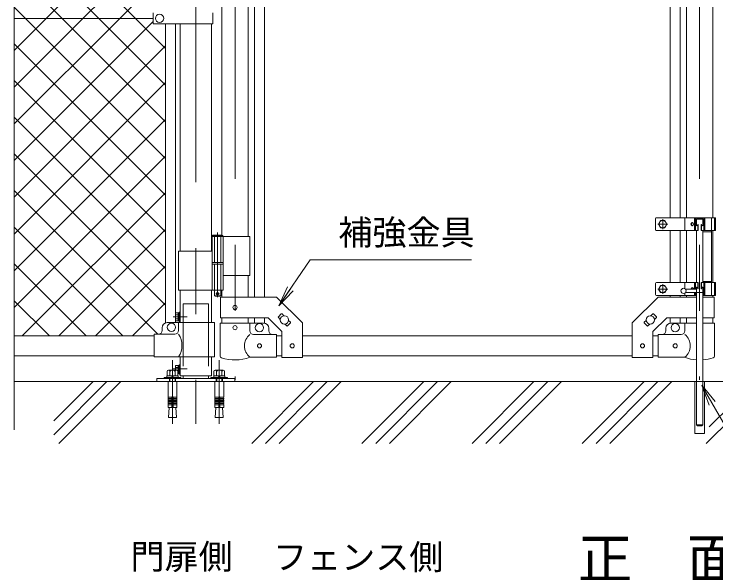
# Model space of a CAD drawing. Units: millimetres, scale not verified. Extents: x -4200 to 4200, y -2970 to 2970.
# Drawn here: x -108 to 1243, y -757 to 320 of the extents above; entities that cross this region are included whole.
import ezdxf
from ezdxf.enums import TextEntityAlignment as Align

# ---------------------------------------------------------------- set-up
doc = ezdxf.new("R2010")
doc.units = ezdxf.units.MM
doc.header["$LTSCALE"] = 20
for name, pattern in [('DASHED', [7.5, 6, -1.5]), ('USER1', [50.8, 31.75, -6.35, 6.35, -6.35]), ('USER3', [0.375, 0.25, -0.125])]:
    doc.linetypes.add(name, pattern=pattern)
doc.layers.add('0-0_D-TTL-TXT', color=7, linetype='Continuous')
for name, color, linetype, lineweight in [('0-1_D-STR-TXT', 7, 'Continuous', 9), ('0-2_D-BMK', 2, 'USER1', 13), ('0-3_D-STR1', 1, 'Continuous', 18), ('0-4_D-STR3', 3, 'Continuous', 13), ('0-5_D-STR-DIM', 7, 'Continuous', 9), ('0-6_0', 3, 'Continuous', 18), ('0-7_D-STR2', 7, 'Continuous', 9), ('0-9_D-BGD', 7, 'Continuous', 9)]:
    doc.layers.add(name, color=color, linetype=linetype, lineweight=lineweight)
doc.styles.add('ＭＳ ゴシック', font='')
doc.styles.get('ＭＳ ゴシック').set_extended_font_data('MS Gothic')

# ---------------------------------------------------------------- blocks, each defined once
blk = doc.blocks.new('_Open')
at = {"layer": '0-6_0', "color": 7, "lineweight": 9}
blk.add_line((-20, 3.33), (0, 0), dxfattribs=at)
blk.add_lwpolyline([(-20, -3.33), (0, 0), (-20, 0)], dxfattribs=at)

msp = doc.modelspace()

# ---------------------------------------------------------------- linework, layer by layer
at = {"layer": '0-1_D-STR-TXT'}
for points in [[(772.62, -153.82), (462.56, -153.82), (402.85, -240.96)], [(1579.74, -602.08), (1335.41, -602.08), (1217.1, -397.15)]]:
    msp.add_lwpolyline(points, dxfattribs=at)
at = {"layer": '0-2_D-BMK'}
for p, q in [((317.71, 1653.33), (317.71, -385.07)), ((1211.91, 1653.33), (1211.91, -385.07)), ((242.31, 1646.83), (242.31, -469.81)), ((1140.91, -75.41), (1140.91, -94.41)), ((1150.41, -84.91), (1131.41, -84.91)), ((284.15, -100.99), (284.15, -225.87)), ((1140.91, -200.41), (1140.91, -219.41)), ((1150.41, -209.91), (1131.41, -209.91)), ((287.78, -218.91), (280.53, -218.91)), ((198.34, -263.41), (225.79, -263.41)), ((197.31, -346.81), (197.31, -469.81)), ((287.31, -346.81), (287.31, -469.81)), ((198.34, -363.41), (225.79, -363.41))]:
    msp.add_line(p, q, dxfattribs=at)
at = {"layer": '0-3_D-STR1'}
for p, q in [((292.31, 611.59), (292.31, -105.91)), ((343.11, 611.59), (343.11, -108.91)), ((1186.51, 611.59), (1186.51, -72.41)), ((1237.31, 611.59), (1237.31, -72.41)), ((212.06, 301.09), (212.06, -136.91)), ((272.56, 301.09), (272.56, -136.91)), ((1186.51, -97.41), (1186.51, -197.41)), ((1237.31, -97.41), (1237.31, -197.41)), ((343.11, -183.91), (343.11, -225.36)), ((212.06, -211.91), (212.06, -274.71)), ((272.56, -211.91), (272.56, -274.71)), ((292.31, -211.91), (292.31, -225.36)), ((1186.51, -222.41), (1186.51, -225.36)), ((1237.31, -222.41), (1237.31, -225.36)), ((292.31, -265.36), (292.31, -275.41)), ((343.11, -265.36), (343.11, -275.41)), ((1186.51, -265.36), (1186.51, -275.41)), ((1237.31, -265.36), (1237.31, -275.41)), ((162.31, -300.41), (-107.69, -300.41)), ((397.71, -300.41), (407.71, -300.41)), ((447.71, -300.41), (1081.91, -300.41)), ((1121.91, -300.41), (1131.91, -300.41)), ((162.31, -338.41), (-107.69, -338.41)), ((212.06, -340.71), (212.06, -377.41)), ((272.56, -340.71), (272.56, -377.41)), ((397.71, -338.41), (407.71, -338.41)), ((447.71, -338.41), (1081.91, -338.41)), ((1121.91, -338.41), (1131.91, -338.41)), ((212.06, -377.41), (272.56, -377.41))]:
    msp.add_line(p, q, dxfattribs=at)
at = {"layer": '0-4_D-STR3'}
for p, q in [((355.21, 609.09), (355.21, -225.36)), ((374.21, 609.09), (374.21, -225.36)), ((1155.41, 609.09), (1155.41, -72.41)), ((1174.41, 609.09), (1174.41, -72.41)), ((-107.69, 311.59), (160.31, 311.59)), ((160.31, 322.09), (160.31, 301.09)), ((275.11, 322.09), (275.11, 301.09)), ((275.11, 301.09), (160.31, 301.09)), ((183.96, -275.28), (183.96, 301.09)), ((202.96, -274.71), (202.96, 301.09)), ((1126.91, -74.41), (1126.91, -95.41)), ((1242.51, -72.41), (1128.91, -72.41)), ((1183.61, -72.41), (1183.61, -97.41)), ((1201.91, -72.41), (1201.91, -97.41)), ((1203.81, -72.41), (1203.81, -97.41)), ((1205.91, -78.41), (1203.81, -78.41)), ((1205.41, -85.41), (1205.41, -78.41)), ((1205.91, -75.41), (1205.91, -78.41)), ((1217.91, -75.41), (1205.91, -75.41)), ((1205.91, -78.41), (1205.91, -87.42)), ((1215.91, -73.41), (1217.91, -75.41)), ((1217.91, -75.41), (1217.91, -78.41)), ((1220.01, -78.41), (1217.91, -78.41)), ((1217.91, -78.41), (1217.91, -87.42)), ((1218.41, -78.41), (1218.41, -85.41)), ((1220.01, -72.41), (1220.01, -97.41)), ((1221.91, -72.41), (1221.91, -97.41)), ((1222.15, -72.41), (1222.15, -97.41)), ((1234.61, -72.41), (1234.61, -222.41)), ((1240.21, -72.41), (1240.21, -97.41)), ((1242.51, -72.41), (1242.51, -97.41)), ((1208.41, -85.41), (1208.41, -97.41)), ((1208.41, -85.41), (1209.1, -85.41)), ((1209.1, -85.41), (1209.1, -97.41)), ((1214.72, -85.41), (1214.72, -97.41)), ((1215.41, -85.41), (1214.72, -85.41)), ((1215.41, -85.41), (1215.41, -97.41)), ((274.15, -106.91), (275.15, -105.91)), ((274.15, -106.91), (274.15, -108.91)), ((274.15, -106.91), (294.15, -106.91)), ((293.15, -105.91), (275.15, -105.91)), ((1209.1, -97.41), (1128.91, -97.41)), ((1155.41, -97.41), (1155.41, -197.41)), ((1174.41, -97.41), (1174.41, -197.41)), ((1205.91, -97.41), (1205.91, -197.41)), ((1242.51, -97.41), (1214.72, -97.41)), ((1217.91, -97.41), (1217.91, -197.41)), ((1234.61, -99.71), (1217.91, -99.71)), ((273.35, -108.91), (273.35, -158.91)), ((346.26, -108.91), (273.35, -108.91)), ((294.95, -108.91), (294.95, -158.91)), ((346.26, -108.91), (346.26, -183.91)), ((273.35, -136.91), (209.01, -136.91)), ((209.01, -136.91), (209.01, -211.91)), ((294.95, -158.91), (273.35, -158.91)), ((294.95, -161.91), (273.35, -161.91)), ((273.35, -161.91), (273.35, -211.91)), ((273.65, -158.91), (273.65, -161.91)), ((294.65, -161.91), (273.65, -161.91)), ((294.65, -158.91), (294.65, -161.91)), ((294.95, -161.91), (294.95, -211.91)), ((346.26, -183.91), (295.06, -183.91)), ((1126.91, -199.41), (1126.91, -220.41)), ((1209.1, -197.41), (1128.91, -197.41)), ((1183.61, -197.41), (1183.61, -209.2)), ((1201.91, -210.41), (1201.91, -197.41)), ((1203.81, -210.41), (1203.81, -197.41)), ((1208.41, -209.41), (1208.41, -197.41)), ((1209.1, -209.41), (1209.1, -197.41)), ((1242.51, -197.41), (1214.72, -197.41)), ((1214.72, -209.41), (1214.72, -197.41)), ((1215.41, -209.41), (1215.41, -197.41)), ((1234.61, -195.11), (1217.91, -195.11)), ((1220.01, -222.41), (1220.01, -197.41)), ((1221.91, -222.41), (1221.91, -197.41)), ((1222.15, -197.41), (1222.15, -222.41)), ((1240.21, -197.41), (1240.21, -222.41)), ((1242.51, -197.41), (1242.51, -222.41)), ((294.95, -211.91), (209.01, -211.91)), ((290.15, -211.91), (290.15, -222.91)), ((1205.91, -210.41), (1184.91, -210.41)), ((1205.41, -209.41), (1205.41, -210.41)), ((1205.91, -207.39), (1205.91, -216.41)), ((1205.91, -207.39), (1205.91, -471.41)), ((1208.41, -209.41), (1209.1, -209.41)), ((1215.41, -209.41), (1214.72, -209.41)), ((1217.91, -207.39), (1217.91, -216.41)), ((1218.41, -222.41), (1218.41, -209.41)), ((279.15, -223.91), (278.15, -222.91)), ((289.15, -223.91), (279.15, -223.91)), ((289.15, -223.91), (290.15, -222.91)), ((290.01, -265.36), (290.01, -225.36)), ((1131.91, -225.36), (1081.91, -275.36)), ((1205.91, -222.41), (1128.91, -222.41)), ((1205.91, -225.36), (1131.91, -225.36)), ((1155.41, -222.41), (1155.41, -225.36)), ((1174.41, -222.41), (1174.41, -225.36)), ((1183.61, -217.61), (1183.61, -222.41)), ((1205.91, -216.41), (1184.91, -216.41)), ((1201.91, -222.41), (1201.91, -216.41)), ((1205.91, -216.41), (1203.81, -216.41)), ((1203.81, -222.41), (1203.81, -216.41)), ((1203.81, -216.41), (1218.41, -216.41)), ((1205.41, -216.41), (1205.41, -222.41)), ((1242.51, -222.41), (1217.91, -222.41)), ((1239.61, -225.36), (1217.91, -225.36)), ((1239.61, -265.36), (1239.61, -225.36)), ((204.04, -255.91), (208.46, -255.91)), ((208.46, -255.91), (208.46, -270.91)), ((210.46, -254.41), (210.46, -272.41)), ((212.06, -254.41), (210.46, -254.41)), ((202.96, -257.78), (202.96, -269.04)), ((204.04, -259.65), (208.46, -259.65)), ((204.04, -267.16), (208.46, -267.16)), ((290.01, -265.36), (381.14, -265.36)), ((355.21, -265.36), (355.21, -275.41)), ((374.21, -265.36), (374.21, -275.41)), ((381.14, -265.36), (407.71, -291.92)), ((401.04, -263.35), (406.7, -257.69)), ((401.04, -264.76), (404.76, -268.48)), ((408.12, -257.69), (411.83, -261.4)), ((1121.51, -257.69), (1117.79, -261.4)), ((1148.48, -265.36), (1121.91, -291.92)), ((1128.58, -263.35), (1122.92, -257.69)), ((1128.58, -264.76), (1124.86, -268.48)), ((1205.91, -265.36), (1148.48, -265.36)), ((1155.41, -265.36), (1155.41, -275.41)), ((1174.41, -265.36), (1174.41, -275.41)), ((1239.61, -265.36), (1217.91, -265.36)), ((278.01, -274.71), (187.31, -274.71)), ((204.04, -270.91), (208.46, -270.91)), ((208.91, -274.71), (208.91, -289.71)), ((278.01, -274.71), (278.01, -340.71)), ((289.16, -275.41), (346.26, -275.41)), ((289.16, -275.41), (289.16, -339.1)), ((346.26, -275.41), (346.26, -290.41)), ((346.26, -275.41), (372.71, -275.41)), ((413.59, -277.31), (417.31, -281.02)), ((418.72, -281.02), (424.38, -275.37)), ((420.66, -270.24), (424.38, -273.95)), ((447.71, -341.61), (447.71, -275.36)), ((1081.91, -341.61), (1081.91, -275.36)), ((1108.96, -270.24), (1105.24, -273.95)), ((1110.9, -281.02), (1105.24, -275.37)), ((1116.03, -277.31), (1112.32, -281.02)), ((1183.36, -275.41), (1156.91, -275.41)), ((1183.36, -275.41), (1183.36, -290.41)), ((1205.91, -275.41), (1183.36, -275.41)), ((1240.46, -275.41), (1217.91, -275.41)), ((1240.46, -275.41), (1240.46, -339.1)), ((201.91, -296.71), (162.31, -296.71)), ((162.31, -296.71), (162.31, -340.71)), ((177.31, -284.71), (177.31, -289.71)), ((382.71, -290.41), (382.71, -285.41)), ((407.71, -341.61), (407.71, -291.92)), ((1121.91, -341.61), (1121.91, -291.92)), ((1146.91, -290.41), (1146.91, -285.41)), ((397.71, -297.41), (353.26, -297.41)), ((397.71, -341.41), (397.71, -297.41)), ((1131.91, -297.41), (1176.36, -297.41)), ((1131.91, -341.41), (1131.91, -297.41)), ((278.01, -340.71), (162.31, -340.71)), ((397.71, -341.41), (346.26, -341.41)), ((407.71, -341.61), (447.71, -341.61)), ((1121.91, -341.61), (1081.91, -341.61)), ((1131.91, -341.41), (1183.36, -341.41)), ((202.96, -359.21), (202.96, -366.31)), ((204.04, -357.34), (208.46, -357.34)), ((204.04, -361.09), (208.46, -361.09)), ((208.46, -357.34), (208.46, -372.34)), ((210.46, -355.84), (210.46, -373.84)), ((212.06, -355.84), (210.46, -355.84)), ((208.06, -377.11), (186.56, -377.11)), ((186.56, -377.11), (186.56, -380.11)), ((186.92, -368.81), (186.92, -377.11)), ((186.92, -377.11), (207.7, -377.11)), ((205.11, -366.31), (189.52, -366.31)), ((191.31, -366.31), (203.31, -366.31)), ((192.12, -377.11), (192.12, -368.81)), ((195.81, -377.11), (196.62, -380.11)), ((198.81, -380.11), (198.01, -377.11)), ((202.51, -377.11), (202.51, -368.81)), ((207.69, -368.6), (208.46, -368.6)), ((207.7, -377.11), (207.7, -368.81)), ((207.7, -372.34), (208.46, -372.34)), ((208.06, -380.11), (208.06, -377.11)), ((218.01, -377.41), (218.01, -382.41)), ((266.61, -377.41), (266.61, -382.41)), ((298.06, -377.11), (276.56, -377.11)), ((276.56, -377.11), (276.56, -380.11)), ((276.92, -368.81), (276.92, -377.11)), ((276.92, -377.11), (297.7, -377.11)), ((295.11, -366.31), (279.52, -366.31)), ((281.31, -366.31), (293.31, -366.31)), ((282.12, -377.11), (282.12, -368.81)), ((285.81, -377.11), (286.62, -380.11)), ((288.81, -380.11), (288.01, -377.11)), ((292.51, -377.11), (292.51, -368.81)), ((297.7, -377.11), (297.7, -368.81)), ((298.06, -380.11), (298.06, -377.11)), ((181.31, -380.11), (181.31, -382.41)), ((213.31, -380.11), (181.31, -380.11)), ((186.56, -380.11), (208.06, -380.11)), ((188.66, -388.41), (188.66, -418.44)), ((191.31, -382.41), (191.31, -388.41)), ((192.39, -388.41), (192.39, -382.41)), ((202.23, -388.41), (202.23, -382.41)), ((203.31, -388.41), (203.31, -382.41)), ((205.96, -388.41), (205.96, -418.44)), ((213.31, -382.41), (213.31, -380.11)), ((271.31, -380.11), (271.31, -382.41)), ((303.31, -380.11), (271.31, -380.11)), ((276.56, -380.11), (298.06, -380.11)), ((278.66, -388.41), (278.66, -418.44)), ((281.31, -382.41), (281.31, -388.41)), ((282.39, -388.41), (282.39, -382.41)), ((292.23, -388.41), (292.23, -382.41)), ((293.31, -388.41), (293.31, -382.41)), ((295.96, -388.41), (295.96, -418.44)), ((303.31, -382.41), (303.31, -380.11)), ((1202.36, -388.41), (1202.36, -488.41)), ((196.31, -418.44), (188.66, -418.44)), ((188.66, -420.94), (189.1, -418.48)), ((196.31, -418.44), (196.31, -438.41)), ((198.31, -418.44), (205.96, -418.44)), ((198.31, -418.44), (198.31, -438.41)), ((205.96, -420.94), (205.53, -418.48)), ((286.31, -418.44), (278.66, -418.44)), ((278.66, -420.94), (279.1, -418.48)), ((286.31, -418.44), (286.31, -438.41)), ((288.31, -418.44), (295.96, -418.44)), ((288.31, -418.44), (288.31, -438.41)), ((295.96, -420.94), (295.53, -418.48)), ((188.66, -420.94), (196.31, -420.94)), ((188.66, -420.94), (188.66, -422.44)), ((188.66, -422.44), (196.31, -422.44)), ((188.66, -424.94), (189.1, -422.48)), ((188.66, -424.94), (196.31, -424.94)), ((188.66, -424.94), (188.66, -426.44)), ((188.66, -426.44), (196.31, -426.44)), ((188.66, -428.94), (189.1, -426.48)), ((188.66, -428.94), (196.31, -428.94)), ((188.66, -428.94), (188.66, -430.44)), ((188.66, -432.91), (189.1, -430.44)), ((188.66, -430.44), (196.31, -430.44)), ((205.96, -420.94), (198.31, -420.94)), ((205.96, -422.44), (198.31, -422.44)), ((205.96, -424.94), (198.31, -424.94)), ((205.96, -426.44), (198.31, -426.44)), ((205.96, -428.94), (198.31, -428.94)), ((205.96, -430.44), (198.31, -430.44)), ((205.96, -424.94), (205.53, -422.48)), ((205.96, -428.94), (205.53, -426.48)), ((205.96, -432.91), (205.53, -430.44)), ((205.96, -420.94), (205.96, -422.44)), ((205.96, -424.94), (205.96, -426.44)), ((205.96, -428.94), (205.96, -430.44)), ((278.66, -420.94), (286.31, -420.94)), ((278.66, -420.94), (278.66, -422.44)), ((278.66, -422.44), (286.31, -422.44)), ((278.66, -424.94), (279.1, -422.48)), ((278.66, -424.94), (286.31, -424.94)), ((278.66, -424.94), (278.66, -426.44)), ((278.66, -426.44), (286.31, -426.44)), ((278.66, -428.94), (279.1, -426.48)), ((278.66, -428.94), (286.31, -428.94)), ((278.66, -428.94), (278.66, -430.44)), ((278.66, -432.91), (279.1, -430.44)), ((278.66, -430.44), (286.31, -430.44)), ((295.96, -420.94), (288.31, -420.94)), ((295.96, -422.44), (288.31, -422.44)), ((295.96, -424.94), (288.31, -424.94)), ((295.96, -426.44), (288.31, -426.44)), ((295.96, -428.94), (288.31, -428.94)), ((295.96, -430.44), (288.31, -430.44)), ((295.96, -424.94), (295.53, -422.48)), ((295.96, -428.94), (295.53, -426.48)), ((295.96, -432.91), (295.53, -430.44)), ((295.96, -420.94), (295.96, -422.44)), ((295.96, -424.94), (295.96, -426.44)), ((295.96, -428.94), (295.96, -430.44)), ((188.66, -432.91), (196.31, -432.91)), ((188.66, -432.91), (188.66, -438.41)), ((188.66, -438.41), (205.96, -438.41)), ((190.82, -438.41), (189.73, -457.51)), ((205.96, -432.91), (198.31, -432.91)), ((203.81, -438.41), (204.89, -457.51)), ((205.96, -432.91), (205.96, -438.41)), ((278.66, -432.91), (286.31, -432.91)), ((278.66, -432.91), (278.66, -438.41)), ((278.66, -438.41), (295.96, -438.41)), ((280.82, -438.41), (279.73, -457.51)), ((295.96, -432.91), (288.31, -432.91)), ((293.81, -438.41), (294.89, -457.51)), ((295.96, -432.91), (295.96, -438.41)), ((204.89, -457.51), (189.73, -457.51)), ((294.89, -457.51), (279.73, -457.51)), ((1205.91, -471.41), (1207.91, -473.41)), ((1217.91, -471.41), (1215.91, -473.41)), ((1215.91, -473.41), (1207.91, -473.41))]:
    msp.add_line(p, q, dxfattribs=at)
at = {"layer": '0-4_D-STR3', "linetype": 'USER3'}
msp.add_line((1222.15, -97.41), (1236.15, -97.41), dxfattribs=at)
at = {"layer": '0-4_D-STR3', "linetype": 'DASHED'}
for p, q in [((277.85, -108.91), (277.85, -158.91)), ((290.45, -108.91), (290.45, -158.91)), ((277.85, -161.91), (277.85, -211.91)), ((290.45, -161.91), (290.45, -211.91)), ((218.01, -238.41), (218.01, -377.41)), ((218.01, -238.41), (266.61, -238.41)), ((266.61, -238.41), (266.61, -377.41))]:
    msp.add_line(p, q, dxfattribs=at)
at = {"layer": '0-4_D-STR3'}
for points in [[(1144.96, -77.89), (1149.01, -84.91), (1144.96, -91.92), (1136.86, -91.92), (1132.81, -84.91), (1136.86, -77.89)], [(1144.96, -202.89), (1149.01, -209.91), (1144.96, -216.92), (1136.86, -216.92), (1132.81, -209.91), (1136.86, -202.89)], [(208.46, -255.71), (210.46, -255.71), (210.46, -271.11), (208.46, -271.11)], [(208.46, -357.14), (210.46, -357.14), (210.46, -372.54), (208.46, -372.54)], [(167.31, -388.41), (317.31, -388.41), (317.31, -382.41), (167.31, -382.41)]]:
    msp.add_lwpolyline(points, close=True, dxfattribs=at)
for points in [[(1215.91, -73.41), (1207.91, -73.41), (1205.91, -75.41)], [(293.15, -105.91), (294.15, -106.91), (294.15, -108.91)], [(278.15, -211.91), (278.15, -222.91), (290.15, -222.91)], [(1217.91, -207.39), (1217.91, -471.41), (1205.91, -471.41)], [(290.01, -225.36), (397.71, -225.36), (447.71, -275.36)], [(212.06, -254.41), (212.06, -272.41), (210.46, -272.41)], [(212.06, -355.84), (212.06, -373.84), (210.46, -373.84)], [(1221.46, -388.41), (1221.46, -488.41), (1202.36, -488.41)]]:
    msp.add_lwpolyline(points, dxfattribs=at)
for centre, radius in [((172.31, 311.59), 8), ((1140.91, -84.91), 7.03), ((1140.91, -209.91), 7.03), ((1180.91, -213.41), 5), ((284.15, -218.91), 2.5), ((317.71, -245.36), 4), ((412.71, -269.36), 8), ((1116.91, -269.36), 8), ((195.31, -283.71), 8), ((317.71, -284.41), 4), ((364.71, -284.41), 8), ((1164.91, -284.41), 8), ((364.71, -319.41), 4), ((427.71, -319.36), 4), ((1101.91, -319.36), 4), ((1164.91, -319.41), 4)]:
    msp.add_circle(centre, radius, dxfattribs=at)
for centre, radius, start, end in [((1128.91, -74.41), 2, 90, 180), ((1128.91, -95.41), 2, 180, 270), ((1128.91, -199.41), 2, 90, 180), ((1128.91, -220.41), 2, 180, 270), ((205.12, -257.78), 2.16, 120, 240), ((210.04, -263.41), 7.08, 147.93138, 212.06862), ((205.12, -269.04), 2.16, 120, 240), ((401.75, -264.05), 1, 135, 225), ((407.41, -258.4), 1, 45, 135), ((1122.21, -258.4), 1, 45, 135), ((1127.87, -264.05), 1, 315, 45), ((187.31, -284.71), 10, 90, 180), ((372.71, -285.41), 10, 0, 90), ((418.01, -280.32), 1, 225, 315), ((423.67, -274.66), 1, 315, 45), ((1105.95, -274.66), 1, 135, 225), ((1111.61, -280.32), 1, 225, 315), ((1156.91, -285.41), 10, 90, 180), ((170.31, -289.71), 7, 270, 0), ((201.91, -289.71), 7, 270, 0), ((174.7, -318.71), 40.68, 327.25964, 32.74036), ((353.26, -290.41), 7, 180, 270), ((389.71, -290.41), 7, 180, 270), ((1139.91, -290.41), 7, 270, 0), ((1176.36, -290.41), 7, 270, 0), ((364.46, -319.41), 28.55, 129.59418, 230.40582), ((1165.17, -319.41), 28.55, 309.59418, 50.40582), ((292.46, -339.1), 3.3, 180, 250.77949), ((317.71, -266.67), 80, 250.77949, 290.9084), ((1211.91, -266.67), 80, 249.0916, 265.69878), ((1211.91, -266.67), 80, 274.30122, 289.22051), ((1237.16, -339.1), 3.3, 289.22051, 0), ((205.12, -359.21), 2.16, 120, 240), ((210.04, -364.84), 7.08, 147.93138, 191.92338), ((189.52, -368.91), 2.6, 2.20423, 177.79577), ((197.31, -372.96), 6.65, 38.61324, 141.38676), ((205.11, -368.91), 2.6, 2.20423, 177.79577), ((205.11, -368.91), 2.6, 2.20423, 177.79577), ((279.52, -368.91), 2.6, 2.20423, 177.79577), ((287.31, -372.96), 6.65, 38.61324, 141.38676), ((295.11, -368.91), 2.6, 2.20423, 177.79577), ((197.31, -418.44), 1, 0, 180), ((287.31, -418.44), 1, 0, 180)]:
    msp.add_arc(centre, radius, start, end, dxfattribs=at)
msp.add_ellipse((1197.76, -84.91), major_axis=(0, 3), ratio=0.839449, dxfattribs=at)
for centre, major_axis, ratio, start_param, end_param in [((1198.92, -84.91), (0, -3), 0.839449, 3.3733968, 6.0513812), ((1206.11, -85.37), (0, -3), 0.766727, 4.7027468, 7.8414058), ((1207.26, -85.37), (0, -3), 0.615242, 4.7027468, 6.0032469), ((1217.71, -85.37), (0, -3), 0.766727, 4.7249648, 7.8636238), ((1216.57, -85.37), (0, -3), 0.615242, 0.2799384, 1.5804385), ((1197.76, -209.91), (0, -3), 0.839449, 1.4033482, 4.8798371), ((1198.92, -209.91), (0, -3), 0.839449, 3.3733968, 4.8798371), ((1206.11, -209.44), (0, 3), 0.766727, 4.7249648, 7.8636238), ((1207.26, -209.44), (0, 3), 0.615242, 0.2799384, 1.5804385), ((1217.71, -209.44), (0, 3), 0.766727, 4.7027468, 7.8414058), ((1216.57, -209.44), (0, 3), 0.615242, 4.7027468, 6.0032469)]:
    msp.add_ellipse(centre, major_axis=major_axis, ratio=ratio, start_param=start_param, end_param=end_param, dxfattribs=at)
at = {"layer": '0-5_D-STR-DIM'}
msp.add_line((-107.69, -481.41), (-107.69, 610.94), dxfattribs=at)
at = {"layer": '0-7_D-STR2'}
for p, q in [((126.18, 311.59), (-107.69, 545.47)), ((-45.75, 311.59), (183.96, 541.31)), ((55.47, 311.59), (-107.69, 474.76)), ((24.96, 311.59), (183.96, 470.6)), ((-15.24, 311.59), (-107.69, 404.05)), ((95.67, 311.59), (183.96, 399.89)), ((-85.95, 311.59), (-107.69, 333.33)), ((-107.69, 249.66), (-45.75, 311.59)), ((-107.69, 178.95), (24.96, 311.59)), ((-107.69, 108.24), (95.67, 311.59)), ((183.96, 41.68), (-85.95, 311.59)), ((183.96, 112.4), (-15.24, 311.59)), ((183.96, 183.11), (55.47, 311.59)), ((183.96, 253.82), (126.18, 311.59)), ((-107.69, 37.53), (160.31, 305.53)), ((183.96, -29.03), (-107.69, 262.62)), ((-107.69, -33.18), (183.96, 258.47)), ((183.96, -99.74), (-107.69, 191.91)), ((-107.69, -103.9), (183.96, 187.75)), ((183.96, -170.45), (-107.69, 121.2)), ((-107.69, -174.61), (183.96, 117.04)), ((183.96, -241.16), (-107.69, 50.49)), ((-107.69, -245.32), (183.96, 46.33)), ((168.8, -296.71), (-107.69, -20.22)), ((-92.07, -300.41), (183.96, -24.38)), ((101.79, -300.41), (-107.69, -90.93)), ((-21.36, -300.41), (183.96, -95.09)), ((31.08, -300.41), (-107.69, -161.64)), ((49.35, -300.41), (183.96, -165.8)), ((-39.63, -300.41), (-107.69, -232.35)), ((120.06, -300.41), (183.96, -236.51))]:
    msp.add_line(p, q, dxfattribs=at)
at = {"layer": '0-9_D-BGD'}
for p, q in [((2592.31, -388.41), (-107.69, -388.41)), ((-31.2, -490.64), (71.03, -388.41)), ((-31.2, -464.12), (44.52, -388.41)), ((-21.51, -507.47), (97.55, -388.41)), ((349.72, -507.47), (468.78, -388.41)), ((376.23, -507.47), (495.3, -388.41)), ((402.75, -507.47), (521.81, -388.41)), ((561.85, -507.47), (680.91, -388.41)), ((588.37, -507.47), (707.43, -388.41)), ((614.88, -507.47), (733.94, -388.41)), ((773.98, -507.47), (893.04, -388.41)), ((800.5, -507.47), (919.56, -388.41)), ((827.01, -507.47), (946.08, -388.41)), ((986.11, -507.47), (1105.18, -388.41)), ((1012.63, -507.47), (1131.69, -388.41)), ((1039.15, -507.47), (1158.21, -388.41)), ((1224.76, -507.47), (1343.82, -388.41)), ((1230.18, -475.53), (1317.31, -388.41))]:
    msp.add_line(p, q, dxfattribs=at)

# ---------------------------------------------------------------- block references
at = {"layer": '0-1_D-STR-TXT', "xscale": 2, "yscale": 2}
for p, rotation in [((401.72, -242.61), 235.58239), ((1216.1, -395.42), 120)]:
    msp.add_blockref('_Open', p, dxfattribs=dict(at, rotation=rotation))

# ---------------------------------------------------------------- texts
at = {"layer": '0-0_D-TTL-TXT', "style": 'ＭＳ ゴシック'}
msp.add_text('正\u3000面\u3000図', height=76.98, dxfattribs=at).set_placement((977.57, -791), align=Align.BOTTOM_LEFT)
at = {"layer": '0-1_D-STR-TXT', "style": 'ＭＳ ゴシック'}
msp.add_text('補強金具', height=48.09, dxfattribs=at).set_placement((516.53, -139.2), align=Align.BOTTOM_LEFT)
at = {"layer": '0-5_D-STR-DIM', "style": 'ＭＳ ゴシック'}
for s, p in [('門扉側', (116.48, -763.97)), ('フェンス側', (390.75, -764.73))]:
    msp.add_text(s, height=48.09, dxfattribs=at).set_placement(p, align=Align.BOTTOM_LEFT)

doc.saveas('drawing.dxf')
